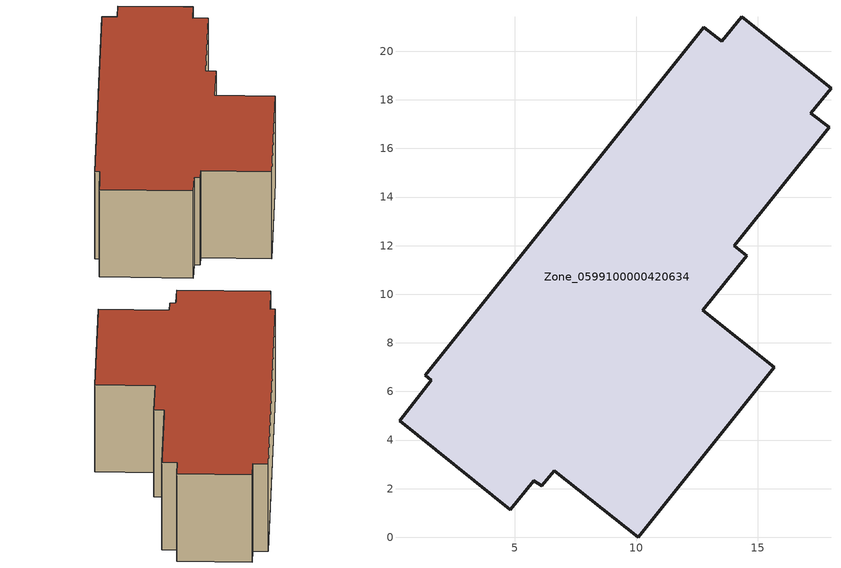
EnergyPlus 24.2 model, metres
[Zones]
Zone_0599100000420634
 floor ground (C_G): 6.12,2.11 5.79,2.33 4.83,1.13 0.27,4.79 1.58,6.46 1.33,6.67 12.79,20.99 13.53,20.41 14.35,21.42 18.02,18.49 17.19,17.46 17.94,16.87 14.04,11.99 14.55,11.58 12.74,9.33 15.68,6.99 10.08,0 6.63,2.75 z0
 wall outside (C_F): 10.08,0 15.68,6.99 12.74,9.33 14.55,11.58 14.04,11.99 17.94,16.87 17.19,17.46 18.02,18.49 14.35,21.42 13.53,20.41 12.79,20.99 1.33,6.67 1.58,6.46 0.27,4.79 4.83,1.13 5.79,2.33 6.12,2.11 6.63,2.75 10.08,0 z0:6.36
 roof outside (C_R): 0.27,4.79 4.83,1.13 5.79,2.33 6.12,2.11 6.63,2.75 10.08,0 15.68,6.99 12.74,9.33 14.55,11.58 14.04,11.99 17.94,16.87 17.19,17.46 18.02,18.49 14.35,21.42 13.53,20.41 12.79,20.99 1.33,6.67 1.58,6.46 z6.36
[BUILDING]
Pand.0599100000420634: North Axis=0; Terrain=City; Loads Convergence Tolerance Value=0.04; Temperature Convergence Tolerance Value=0.4; Solar Distribution=FullExterior; Maximum Number of Warmup Days=25; Minimum Number of Warmup Days=1
[Site:Location]
Rotterdam.The.Hague.AP_ZH_NLD Design_Conditions: Latitude=51.96; Longitude=4.45; Time Zone=1; Elevation=-4.5
[SITE:GROUNDTEMPERATURE:BUILDINGSURFACE]
18, 18, 18, 18, 18, 18, 18, 18, 18, 18, 18, 18
[MATERIAL] Thermal Absorptance=0.9; Solar Absorptance=0.7; Visible Absorptance=0.7
Name | Roughness | Thickness | Conductivity | Density | Specific Heat
G.D.1992-2005 | MediumSmooth | 0.15 | 0.06 | 540 | 1210
F.D.1992-2005 | Rough | 0.3 | 0.12 | 1920 | 840
R.D.1992-2005 | MediumRough | 0.2 | 0.08 | 1500 | 1000
[CONSTRUCTION]
C_G: G.D.1992-2005
C_F: F.D.1992-2005
C_R: R.D.1992-2005
[ZONE]
Zone_0599100000420634: Type=1; Multiplier=1; Ceiling Height=Autocalculate; Volume=Autocalculate; Floor Area=autocalculate; Part of Total Floor Area=Yes
[ZONEINFILTRATION:DESIGNFLOWRATE]
Infil_Zone_0599100000420634: Zone or ZoneList or Space or SpaceList=Zone_0599100000420634; Schedule=AlwaysOn; Design Flow Rate Calculation Method=Flow/Area; Flow Rate per Floor Area=0.0021; Constant Term Coefficient=1; Temperature Term Coefficient=0; Velocity Term Coefficient=0; Velocity Squared Term Coefficient=0
[HVACTEMPLATE:ZONE:IDEALLOADSAIRSYSTEM]
Zone_0599100000420634: Maximum Heating Supply Air Temperature=50; Minimum Cooling Supply Air Temperature=13; Maximum Heating Supply Air Humidity Ratio=0.0156; Minimum Cooling Supply Air Humidity Ratio=0.0077; Heating Limit=NoLimit; Cooling Limit=NoLimit; Dehumidification Control Type=ConstantSensibleHeatRatio; Cooling Sensible Heat Ratio=0.7; Dehumidification Setpoint=60; Humidification Control Type=None; Humidification Setpoint=30; Outdoor Air Method=None; Outdoor Air Flow Rate per Person=0.00944; Outdoor Air Flow Rate per Zone Floor Area=0; Outdoor Air Flow Rate per Zone=0; Demand Controlled Ventilation Type=None; Outdoor Air Economizer Type=NoEconomizer; Heat Recovery Type=None; Sensible Heat Recovery Effectiveness=0.7; Latent Heat Recovery Effectiveness=0.65
[ZONECONTROL:THERMOSTAT]
ThermostatControl_Zone_0599100000420634: Zone or ZoneList=Zone_0599100000420634; Control Type Schedule=DualSetpointControlType; Control 1=Thermostat_Zone_0599100000420634; Temperature Difference Between Cutout And Setpoint=0
[THERMOSTATSETPOINT:DUALSETPOINT]
Thermostat_Zone_0599100000420634: Heating Setpoint Temperature Schedule=HeatingSetpoint_Zone_0599100000420634; Cooling Setpoint Temperature Schedule=CoolingSetpoint_Zone_0599100000420634
[SCHEDULE:COMPACT]
HeatingSetpoint_Zone_0599100000420634: Through: 12/31, For: AllDays, Until: 24:00, 21
CoolingSetpoint_Zone_0599100000420634: Through: 12/31, For: AllDays, Until: 24:00, 24
DualSetpointControlType: Through: 12/31, For: AllDays, Until: 24:00, 4
AlwaysOn: Through: 12/31, For: AllDays, Until: 24:00, 1
